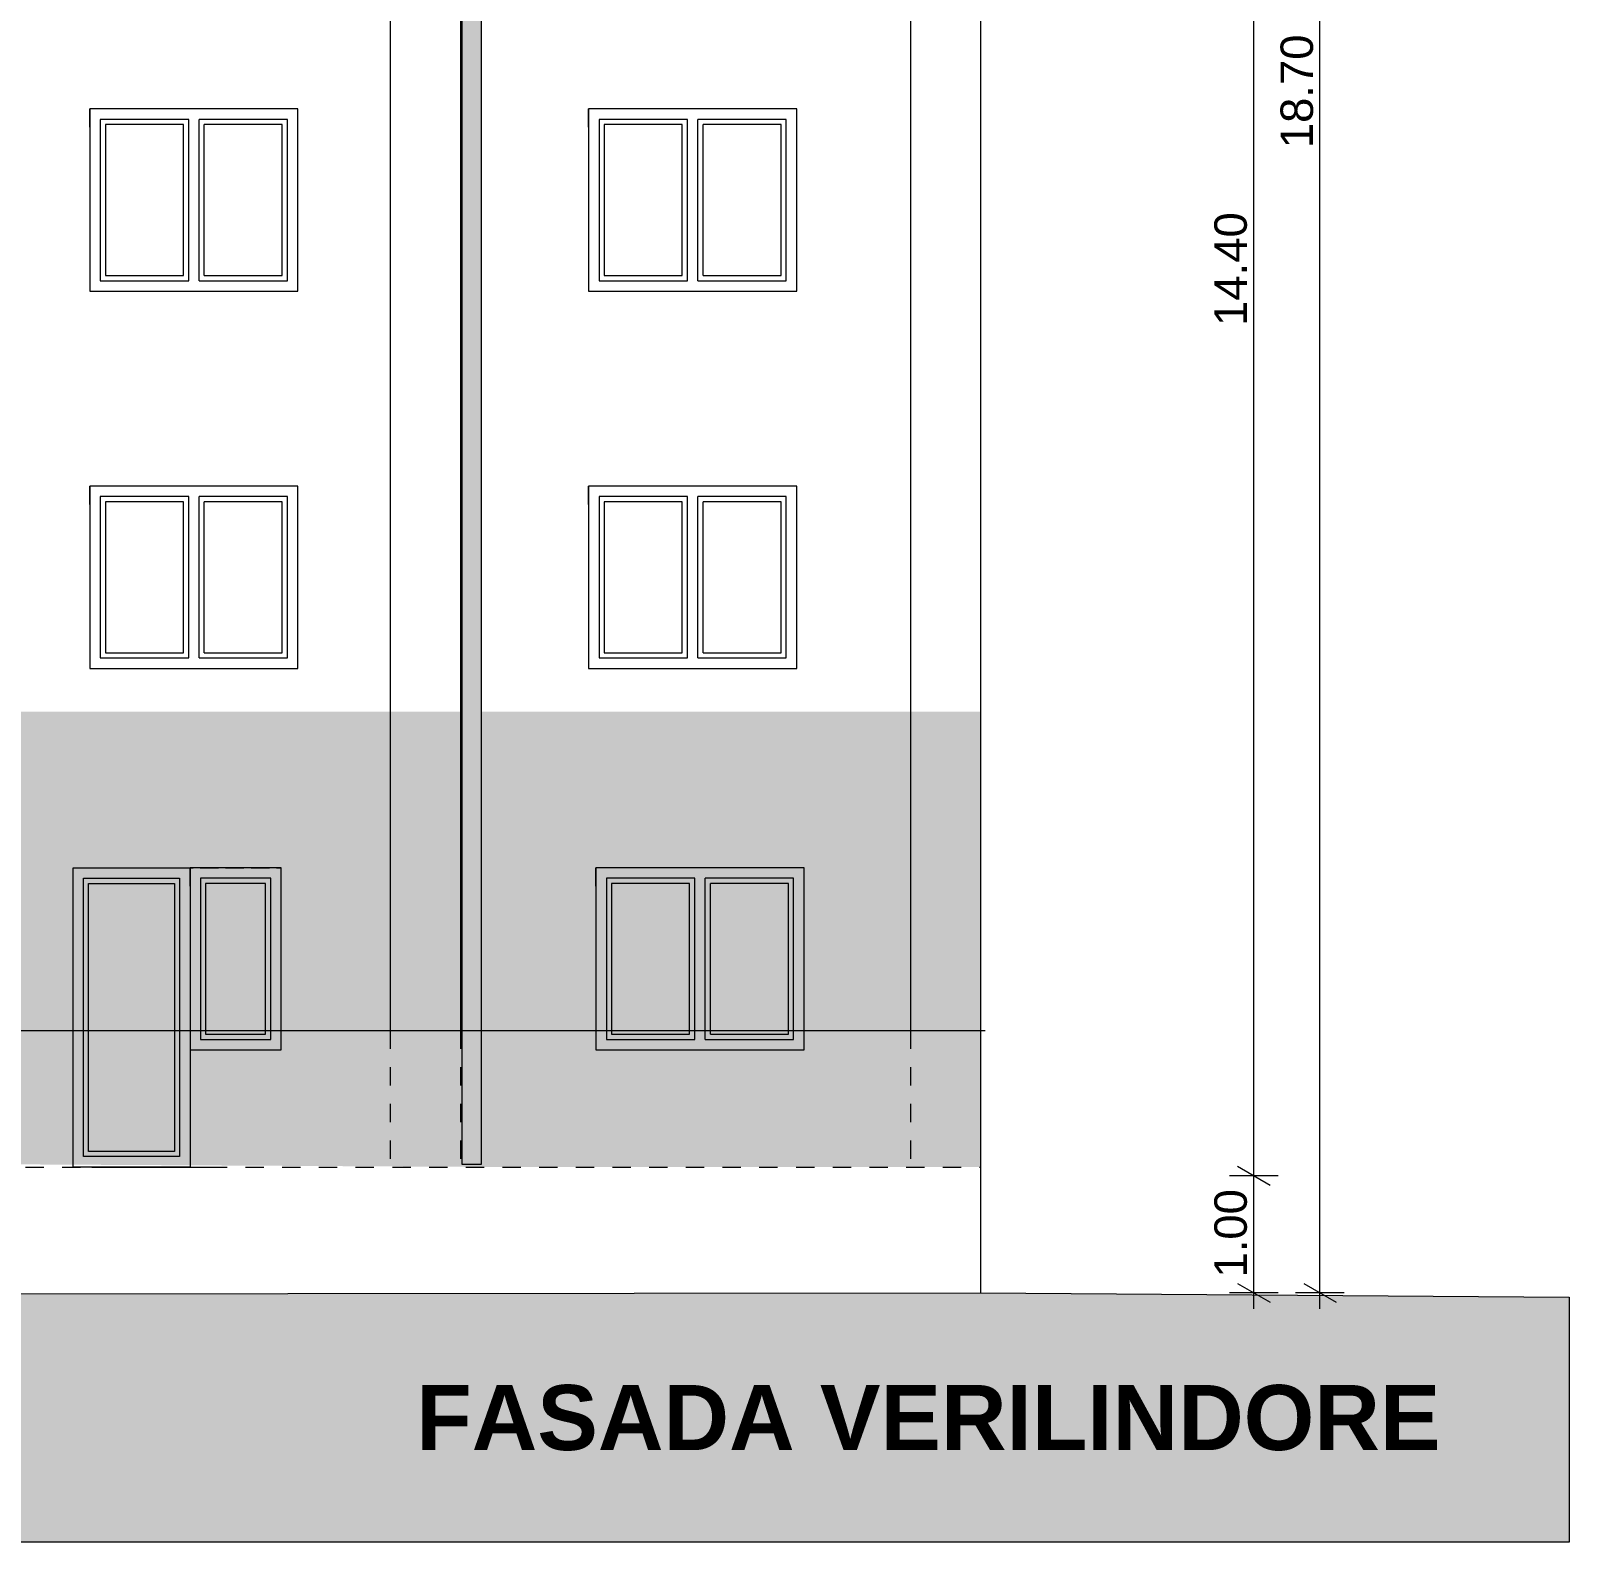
# Model space of a CAD drawing. Header units: millimetres. Extents: x 2791058 to 2855058, y -67651 to -18651.
# Drawn here: x 2827102 to 2838934, y -41888 to -30269 of the extents above; entities that cross this region are included whole.
import ezdxf

# ---------------------------------------------------------------- set-up
doc = ezdxf.new("R2010")
doc.units = ezdxf.units.MM
doc.header["$MEASUREMENT"] = 0
doc.linetypes.add('Dashed', pattern=[282.222223, 141.111112, -141.111112])
doc.linetypes.add('Hidden Line', pattern=[195.611112, 141.111112, -54.5])
for name, color, linetype, lineweight in [('2D Drafting - General_Pen_No__1', 7, 'Continuous', 0), ('Annotation - Text_Pen_No__1', 7, 'Continuous', 0), ('Dimensioning - General_Pen_No__1', 7, 'Continuous', 0), ('Exterior walls_Pen_No__1', 7, 'Continuous', 0), ('Lines_Pen_No__20', 1, 'Continuous', 0), ('Shell - Roof_Pen_No__21', 7, 'Continuous', 0)]:
    doc.layers.add(name, color=color, linetype=linetype, lineweight=lineweight)
doc.layers.add('2D Drafting - General_Pen_No__61', color=7, linetype='Continuous', lineweight=0, true_color=0x6a6a6a)
doc.layers.add('Dimensioning - General', color=7, linetype='Continuous')
doc.layers.add('Exterior walls', color=7, linetype='Continuous')
doc.styles.add('GENERATED_STYLE_1', font='')
doc.styles.add('GENERATED_STYLE_4', font='')
doc.styles.get('GENERATED_STYLE_1').set_extended_font_data('Arial')
doc.styles.get('GENERATED_STYLE_4').set_extended_font_data('Arial', bold=True)
doc.dimstyles.new('GENERATED_STYLE__1', dxfattribs={"dimtxt": 250, "dimasz": 190, "dimexe": 0.18, "dimexo": 3, "dimgap": 0.09, "dimtad": 1, "dimlfac": 0.001, "dimzin": 0, "dimdsep": 46, "dimtxsty": 'GENERATED_STYLE_1', "dimblk": 'ARROWHEAD_2', "dimblk1": 'ARROWHEAD_2', "dimblk2": 'ARROWHEAD_2', "dimcen": 0.09, "dimclrd": 7, "dimclre": 7, "dimclrt": 7, "dimadec": 0, "dimazin": 0, "dimtfac": 1, "dimtdec": 4, "dimtmove": 0, "dimatfit": 3, "dimfxl": 1, "dimtolj": 1, "dimtzin": 0, "dimarcsym": 0})

# ---------------------------------------------------------------- blocks, each defined once
blk = doc.blocks.new('Wall_3', base_point=(2830493, -24770))
at = {"layer": 'Exterior walls', "linetype": 'Continuous', "lineweight": 0}
blk.add_hatch(color=255, dxfattribs=at).paths.add_polyline_path([(2830418, -24770), (2830418, -38982), (2830568, -38982), (2830568, -24770)])
at = {"layer": 'Exterior walls_Pen_No__1', "color": 7, "linetype": 'Continuous', "lineweight": 0, "flags": 128}
for points in [[(2830418, -24770), (2830418, -38982)], [(2830568, -24770), (2830418, -24770)], [(2830568, -38982), (2830568, -24770)], [(2830418, -38982), (2830568, -38982)]]:
    blk.add_lwpolyline(points, dxfattribs=at)
blk = doc.blocks.new('*D16', base_point=(2247654, -76425))
at = {"layer": 'Dimensioning - General_Pen_No__1', "color": 7, "linetype": 'Continuous', "lineweight": 0}
for p, q in [((2836383, -38998), (2836633, -39143)), ((2836695, -39070), (2836320, -39070)), ((2836508, -39970), (2836508, -39070)), ((2836695, -39970), (2836320, -39970)), ((2836383, -39898), (2836633, -40043)), ((2836508, -40093), (2836508, -39970))]:
    blk.add_line(p, q, dxfattribs=at)
at = {"layer": 'Dimensioning - General_Pen_No__1', "color": 7, "lineweight": 0, "insert": (2836458, -39853), "char_height": 250, "attachment_point": 7, "rotation": 90, "style": 'GENERATED_STYLE_1'}
blk.add_mtext('\\A1;{\\pql;\\fArial|b0|i0|c0|p34;1.00}', dxfattribs=at)
blk = doc.blocks.new('ARROWHEAD_2')
at = {"color": 0, "linetype": 'Continuous', "lineweight": 0}
for p, q in [((-0.378, -0.655), (0.378, 0.655)), ((0, 0), (-1, 0))]:
    blk.add_line(p, q, dxfattribs=at)
blk = doc.blocks.new('*D17', base_point=(2247654, -76425))
at = {"layer": 'Dimensioning - General_Pen_No__1', "color": 7, "linetype": 'Continuous', "lineweight": 0}
for p, q in [((2836383, -24698), (2836633, -24843)), ((2836695, -24770), (2836320, -24770)), ((2836508, -39070), (2836508, -24770)), ((2836383, -38998), (2836633, -39143)), ((2836695, -39070), (2836320, -39070))]:
    blk.add_line(p, q, dxfattribs=at)
at = {"layer": 'Dimensioning - General_Pen_No__1', "color": 7, "lineweight": 0, "char_height": 250, "attachment_point": 7, "rotation": 90, "style": 'GENERATED_STYLE_1'}
for s, insert in [('\\A1;{\\pql;\\fArial|b0|i0|c0|p34;50}', (2836458, -25222)), ('\\A1;{\\pql;\\fArial|b0|i0|c0|p34;14.40}', (2836458, -32538))]:
    blk.add_mtext(s, dxfattribs=dict(at, insert=insert))
blk = doc.blocks.new('*D20', base_point=(2247654, -76425))
at = {"layer": 'Dimensioning - General_Pen_No__1', "color": 7, "linetype": 'Continuous', "lineweight": 0}
for p, q in [((2837017, -21518), (2837017, -21396)), ((2837204, -21518), (2836829, -21518)), ((2837142, -21590), (2836892, -21446)), ((2837017, -39970), (2837017, -21518)), ((2837204, -39970), (2836829, -39970)), ((2836892, -39898), (2837142, -40043)), ((2837017, -40093), (2837017, -39970))]:
    blk.add_line(p, q, dxfattribs=at)
at = {"layer": 'Dimensioning - General_Pen_No__1', "color": 7, "lineweight": 0, "insert": (2836967, -31172), "char_height": 250, "attachment_point": 7, "rotation": 90, "style": 'GENERATED_STYLE_1'}
blk.add_mtext('\\A1;{\\pql;\\fArial|b0|i0|c0|p34;18.70}', dxfattribs=at)

msp = doc.modelspace()

# ---------------------------------------------------------------- hatches: boundary and pattern name
at = {"layer": '2D Drafting - General_Pen_No__61', "linetype": 'Continuous', "lineweight": 0, "true_color": 0xa7a7a7, "transparency": 33554572}
msp.add_hatch(color=253, dxfattribs=at).paths.add_polyline_path([(2826806.976, -35503.521), (2826806.976, -38982.041), (2830703.455, -39003.521), (2834407.008, -39003.521), (2834407.008, -35503.521)])
at = {"layer": '2D Drafting - General_Pen_No__61', "linetype": 'Continuous', "lineweight": 0, "true_color": 0x6a6a6a}
msp.add_hatch(color=251, dxfattribs=at).paths.add_polyline_path([(2799784.889, -40004.54), (2834406.976, -39970.404), (2838933.747, -40003.363), (2838933.747, -41887.52), (2799784.889, -41887.52)])

# ---------------------------------------------------------------- linework, layer by layer
at = {"layer": '2D Drafting - General_Pen_No__1', "color": 7, "linetype": 'Continuous', "lineweight": 0, "flags": 128}
msp.add_lwpolyline([(2799784.889, -40004.54), (2834406.976, -39970.404), (2838933.747, -40003.363), (2838933.747, -41887.52), (2799784.889, -41887.52)], close=True, dxfattribs=at)
at = {"layer": 'Lines_Pen_No__20', "color": 1, "linetype": 'Hidden Line', "lineweight": 0}
for p, q in [((2829156.724, -30870.404), (2827556.724, -30870.404)), ((2827556.724, -31010.404), (2827556.724, -30870.404)), ((2829156.724, -31010.404), (2829156.724, -30870.404)), ((2832992.784, -30870.404), (2831392.784, -30870.404)), ((2831392.784, -31010.404), (2831392.784, -30870.404)), ((2832992.784, -31010.404), (2832992.784, -30870.404)), ((2829156.724, -33770.404), (2827556.724, -33770.404)), ((2827556.724, -33910.404), (2827556.724, -33770.404)), ((2829156.724, -33910.404), (2829156.724, -33770.404)), ((2832992.784, -33770.404), (2831392.784, -33770.404)), ((2831392.784, -33910.404), (2831392.784, -33770.404)), ((2832992.784, -33910.404), (2832992.784, -33770.404)), ((2827427.408, -36843.363), (2827427.408, -36703.363)), ((2827427.408, -36703.363), (2829027.408, -36703.363)), ((2828327.408, -36843.363), (2828327.408, -36703.363)), ((2829027.408, -36843.363), (2829027.408, -36703.363)), ((2829027.408, -36843.363), (2829027.408, -36703.363)), ((2833048.98, -36703.363), (2831448.98, -36703.363)), ((2831448.98, -36843.363), (2831448.98, -36703.363)), ((2833048.98, -36843.363), (2833048.98, -36703.363))]:
    msp.add_line(p, q, dxfattribs=at)
at = {"layer": 'Lines_Pen_No__20', "color": 1, "linetype": 'Continuous', "lineweight": 0}
for p, q in [((2828276.724, -32150.404), (2828276.724, -30990.404)), ((2828316.724, -32190.404), (2828316.724, -30950.404)), ((2828396.724, -32190.404), (2828396.724, -30950.404)), ((2828436.724, -32150.404), (2828436.724, -30990.404)), ((2832112.784, -32150.404), (2832112.784, -30990.404)), ((2832152.784, -32190.404), (2832152.784, -30950.404)), ((2832232.784, -32190.404), (2832232.784, -30950.404)), ((2832272.784, -32150.404), (2832272.784, -30990.404)), ((2828276.724, -35050.404), (2828276.724, -33890.404)), ((2828316.724, -35090.404), (2828316.724, -33850.404)), ((2828396.724, -35090.404), (2828396.724, -33850.404)), ((2828436.724, -35050.404), (2828436.724, -33890.404)), ((2832112.784, -35050.404), (2832112.784, -33890.404)), ((2832152.784, -35090.404), (2832152.784, -33850.404)), ((2832232.784, -35090.404), (2832232.784, -33850.404)), ((2832272.784, -35050.404), (2832272.784, -33890.404)), ((2832208.98, -38023.363), (2832208.98, -36783.363)), ((2832288.98, -38023.363), (2832288.98, -36783.363)), ((2832168.98, -37983.363), (2832168.98, -36823.363)), ((2832328.98, -37983.363), (2832328.98, -36823.363))]:
    msp.add_line(p, q, dxfattribs=at)
for points in [[(2827556.724, -32270.404), (2829156.724, -32270.404), (2829156.724, -30870.404), (2827556.724, -30870.404)], [(2831392.784, -32270.404), (2832992.784, -32270.404), (2832992.784, -30870.404), (2831392.784, -30870.404)], [(2827556.724, -35170.404), (2829156.724, -35170.404), (2829156.724, -33770.404), (2827556.724, -33770.404)], [(2831392.784, -35170.404), (2832992.784, -35170.404), (2832992.784, -33770.404), (2831392.784, -33770.404)], [(2828327.408, -39003.363), (2827427.408, -39003.363), (2827427.408, -36703.363), (2828327.408, -36703.363)], [(2828247.408, -38923.363), (2827507.408, -38923.363), (2827507.408, -36783.363), (2828247.408, -36783.363)], [(2829027.408, -36703.363), (2828327.408, -36703.363), (2828327.408, -38103.363), (2829027.408, -38103.363)], [(2828947.408, -36783.363), (2828407.408, -36783.363), (2828407.408, -38023.363), (2828947.408, -38023.363)], [(2831448.98, -38103.363), (2833048.98, -38103.363), (2833048.98, -36703.363), (2831448.98, -36703.363)], [(2828207.408, -38883.363), (2827547.408, -38883.363), (2827547.408, -36823.363), (2828207.408, -36823.363)], [(2828907.408, -36823.363), (2828447.408, -36823.363), (2828447.408, -37983.363), (2828907.408, -37983.363)]]:
    msp.add_lwpolyline(points, close=True, dxfattribs=at)
for points in [[(2828316.724, -30950.404), (2827636.724, -30950.404), (2827636.724, -32190.404), (2828316.724, -32190.404)], [(2828276.724, -30990.404), (2827676.724, -30990.404), (2827676.724, -32150.404), (2828276.724, -32150.404)], [(2828396.724, -32190.404), (2829076.724, -32190.404), (2829076.724, -30950.404), (2828396.724, -30950.404)], [(2828436.724, -32150.404), (2829036.724, -32150.404), (2829036.724, -30990.404), (2828436.724, -30990.404)], [(2832152.784, -30950.404), (2831472.784, -30950.404), (2831472.784, -32190.404), (2832152.784, -32190.404)], [(2832112.784, -30990.404), (2831512.784, -30990.404), (2831512.784, -32150.404), (2832112.784, -32150.404)], [(2832232.784, -32190.404), (2832912.784, -32190.404), (2832912.784, -30950.404), (2832232.784, -30950.404)], [(2832272.784, -32150.404), (2832872.784, -32150.404), (2832872.784, -30990.404), (2832272.784, -30990.404)], [(2828316.724, -33850.404), (2827636.724, -33850.404), (2827636.724, -35090.404), (2828316.724, -35090.404)], [(2828276.724, -33890.404), (2827676.724, -33890.404), (2827676.724, -35050.404), (2828276.724, -35050.404)], [(2828396.724, -35090.404), (2829076.724, -35090.404), (2829076.724, -33850.404), (2828396.724, -33850.404)], [(2828436.724, -35050.404), (2829036.724, -35050.404), (2829036.724, -33890.404), (2828436.724, -33890.404)], [(2832152.784, -33850.404), (2831472.784, -33850.404), (2831472.784, -35090.404), (2832152.784, -35090.404)], [(2832112.784, -33890.404), (2831512.784, -33890.404), (2831512.784, -35050.404), (2832112.784, -35050.404)], [(2832232.784, -35090.404), (2832912.784, -35090.404), (2832912.784, -33850.404), (2832232.784, -33850.404)], [(2832272.784, -35050.404), (2832872.784, -35050.404), (2832872.784, -33890.404), (2832272.784, -33890.404)], [(2832208.98, -36783.363), (2831528.98, -36783.363), (2831528.98, -38023.363), (2832208.98, -38023.363)], [(2832288.98, -38023.363), (2832968.98, -38023.363), (2832968.98, -36783.363), (2832288.98, -36783.363)], [(2832168.98, -36823.363), (2831568.98, -36823.363), (2831568.98, -37983.363), (2832168.98, -37983.363)], [(2832328.98, -37983.363), (2832928.98, -37983.363), (2832928.98, -36823.363), (2832328.98, -36823.363)]]:
    msp.add_lwpolyline(points, dxfattribs=at)
at = {"layer": 'Shell - Roof_Pen_No__21', "color": 7, "linetype": 'Continuous', "lineweight": 0}
for p, q in [((2829866.976, -24770.404), (2829866.976, -37953.363)), ((2830406.976, -24770.404), (2830406.976, -37953.363)), ((2833866.976, -24770.404), (2833866.976, -37953.363)), ((2834406.976, -24770.404), (2834406.976, -39970.404)), ((2829156.724, -30870.404), (2827556.724, -30870.404)), ((2827556.724, -30870.404), (2827556.724, -32270.404)), ((2829156.724, -32270.404), (2829156.724, -30870.404)), ((2832992.784, -30870.404), (2831392.784, -30870.404)), ((2831392.784, -30870.404), (2831392.784, -32270.404)), ((2832992.784, -32270.404), (2832992.784, -30870.404)), ((2827556.724, -32270.404), (2829156.724, -32270.404)), ((2831392.784, -32270.404), (2832992.784, -32270.404)), ((2829156.724, -33770.404), (2827556.724, -33770.404)), ((2827556.724, -33770.404), (2827556.724, -35170.404)), ((2829156.724, -35170.404), (2829156.724, -33770.404)), ((2832992.784, -33770.404), (2831392.784, -33770.404)), ((2831392.784, -33770.404), (2831392.784, -35170.404)), ((2832992.784, -35170.404), (2832992.784, -33770.404)), ((2827556.724, -35170.404), (2829156.724, -35170.404)), ((2831392.784, -35170.404), (2832992.784, -35170.404)), ((2833048.98, -36703.363), (2831448.98, -36703.363)), ((2831448.98, -36703.363), (2831448.98, -38103.363)), ((2833048.98, -38103.363), (2833048.98, -36703.363)), ((2825906.976, -37953.363), (2834441.014, -37953.363)), ((2831448.98, -38103.363), (2833048.98, -38103.363)), ((2827572.411, -39003.363), (2828572.411, -39003.363))]:
    msp.add_line(p, q, dxfattribs=at)
at = {"layer": 'Shell - Roof_Pen_No__21', "color": 7, "linetype": 'Dashed', "lineweight": 0}
for p, q in [((2829866.976, -37953.363), (2829866.976, -39003.363)), ((2830406.976, -37953.363), (2830406.976, -39003.363)), ((2833866.976, -37953.363), (2833866.976, -39003.363)), ((2825649.656, -39003.363), (2834406.976, -39003.363))]:
    msp.add_line(p, q, dxfattribs=at)

# ---------------------------------------------------------------- block references
at = {"layer": 'Exterior walls', "color": 7, "lineweight": 0}
msp.add_blockref('Wall_3', (2830492.949, -24770.404), dxfattribs=at)

# ---------------------------------------------------------------- texts
at = {"layer": 'Annotation - Text_Pen_No__1', "color": 7, "linetype": 'Continuous', "lineweight": 0, "insert": (2834005.314, -40679.211), "char_height": 500, "attachment_point": 2, "style": 'GENERATED_STYLE_4'}
msp.add_mtext('\\A1;{\\pqc;\\fArial|b1|i0|c0|p34;FASADA \\fArial|b1|i0|c0|p34;VERILINDORE}', dxfattribs=at)

# ---------------------------------------------------------------- dimensions: what is measured, and where the dimension line sits
at = {"layer": 'Dimensioning - General', "color": 7, "linetype": 'Continuous', "lineweight": 0}
for base, p1, p2, text, picture, middle in [((2837016.622, -21517.948), (2833580.48, -39970.404), (2833980.48, -21517.948), '18.70', '*D20', (2836841.622, -30751.604)), ((2836507.717, -24770.404), (2834336.976, -39070.404), (2834336.976, -24770.404), '14.40', '*D17', (2836332.717, -32117.547)), ((2836507.717, -39070.404), (2834336.976, -39970.404), (2834336.976, -39070.404), '1.00', '*D16', (2836332.717, -39528.271))]:
    dim = msp.add_linear_dim(base=base, p1=p1, p2=p2, angle=90, text=text, dimstyle='GENERATED_STYLE__1', dxfattribs=at)
    dim.commit()
    dim.dimension.update_dxf_attribs({"geometry": picture, "text_midpoint": middle, "dimtype": 160, "text_rotation": 90})

doc.saveas('drawing.dxf')
